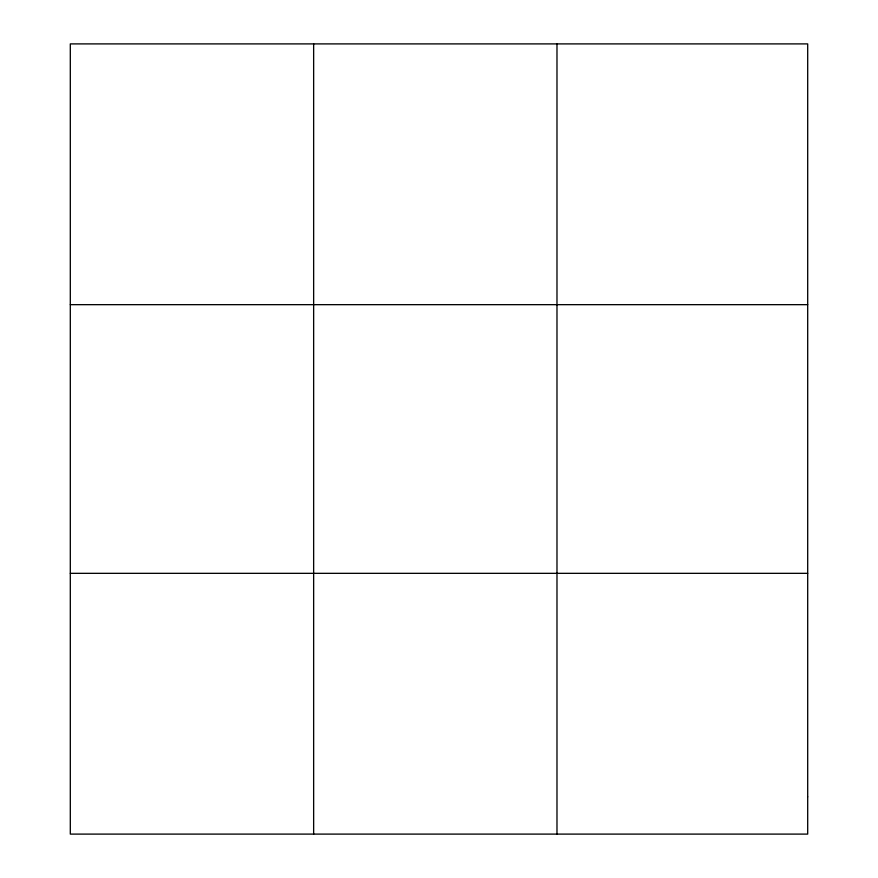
<?xml version="1.0" encoding="UTF-8"?>
<svg xmlns="http://www.w3.org/2000/svg" width="878" height="878" viewBox="0 0 878 878"><rect width="100%" height="100%" fill="white"/><g stroke="black" fill="none" stroke-linecap="round" stroke-linejoin="round"><path stroke-width="1.32" d="M313.644 834.1L313.644 43.9M556.981 834.1L556.981 43.9M70.306 304.666L807.694 304.666M70.306 573.334L807.694 573.334M807.694 796.851L807.694 834.1L70.306 834.1L70.306 43.9L807.694 43.9L807.694 796.851"/></g></svg>
